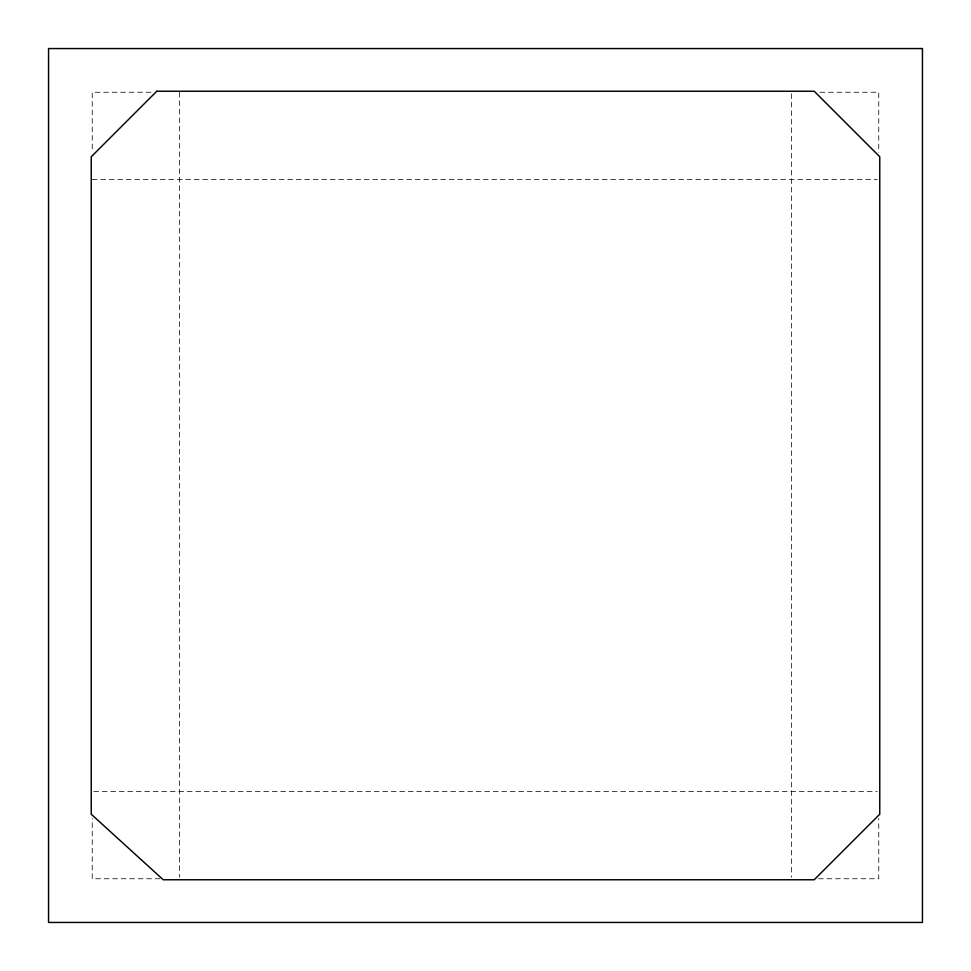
<?xml version="1.0" encoding="UTF-8"?>
<svg xmlns="http://www.w3.org/2000/svg" width="971" height="971" viewBox="0 0 971 971"><rect width="100%" height="100%" fill="white"/><g stroke="black" fill="none" stroke-linecap="round" stroke-linejoin="round"><path stroke-width="0.73" stroke-dasharray="4.86 3.64" d="M151.003 92.245L92.245 92.245L92.245 151.003M819.997 92.245L878.755 92.245L878.755 152.52M92.245 179.635L877.25 179.635M93.75 791.365L877.25 791.365M160.045 878.755L92.245 878.755L92.245 818.48M818.48 878.755L878.755 878.755L878.755 818.48M791.365 93.75L791.365 877.25M179.635 92.245L179.635 877.25"/><path stroke-width="1.46" d="M156.78 91.238L91.238 156.78L91.238 814.22L163.237 879.762L814.22 879.762L879.762 814.22L879.762 156.78L814.22 91.238L156.78 91.238M922.45 48.55L48.55 48.55L48.55 922.45L922.45 922.45L922.45 48.55"/></g></svg>
